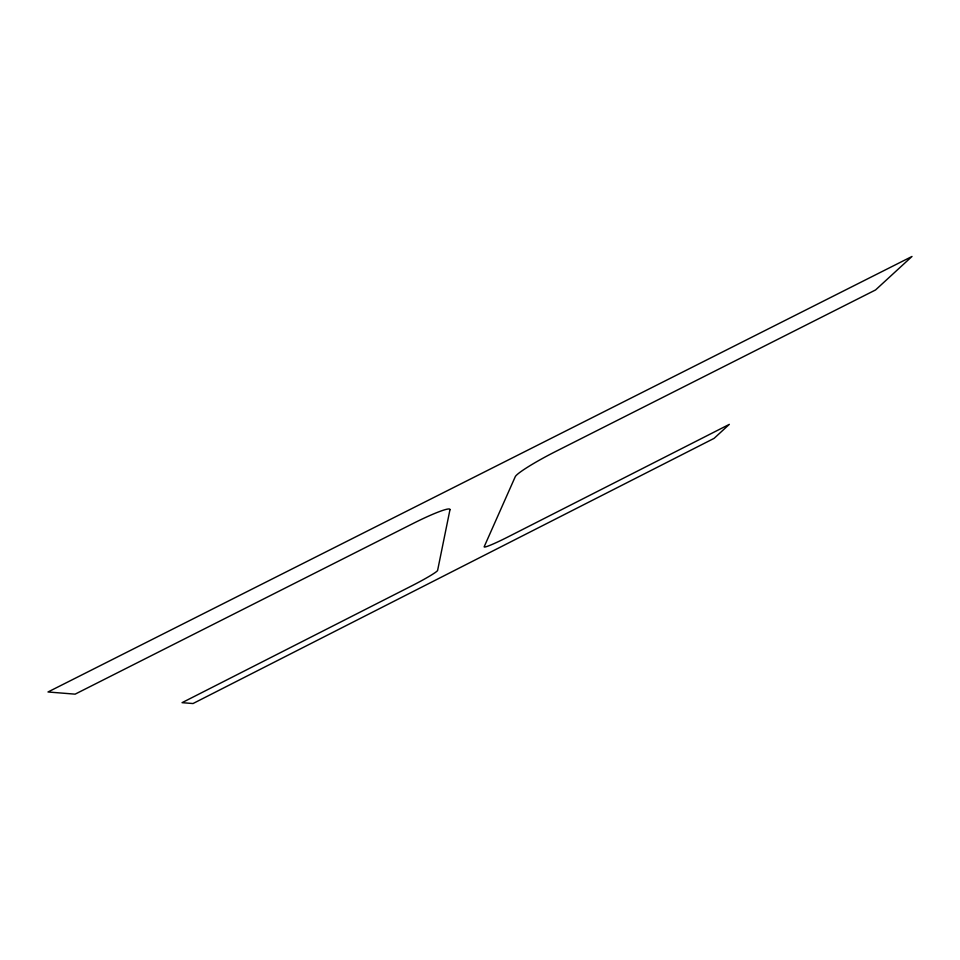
<?xml version="1.0" encoding="UTF-8"?>
<svg xmlns="http://www.w3.org/2000/svg" width="960" height="960" viewBox="0 0 960 960"><rect width="100%" height="100%" fill="white"/><g stroke="black" fill="none" stroke-linecap="round" stroke-linejoin="round"><path stroke-width="1.44" d="M449.976 509.664L437.616 570.372A29.52 2.112 -27.1 0 1 411.288 586.092L182.052 702.672L193.02 703.536L714.084 438.372L729.324 424.368L508.452 536.688A29.328 2.1 -27.4 0 1 484.2 546.696L515.268 476.676A41.196 4.116 -27.7 0 1 555.336 451.656L875.556 289.956L912 256.464L48 691.98L75.132 694.152L413.268 523.392A41.46 4.188 -27.1 0 1 449.976 509.664"/></g></svg>
